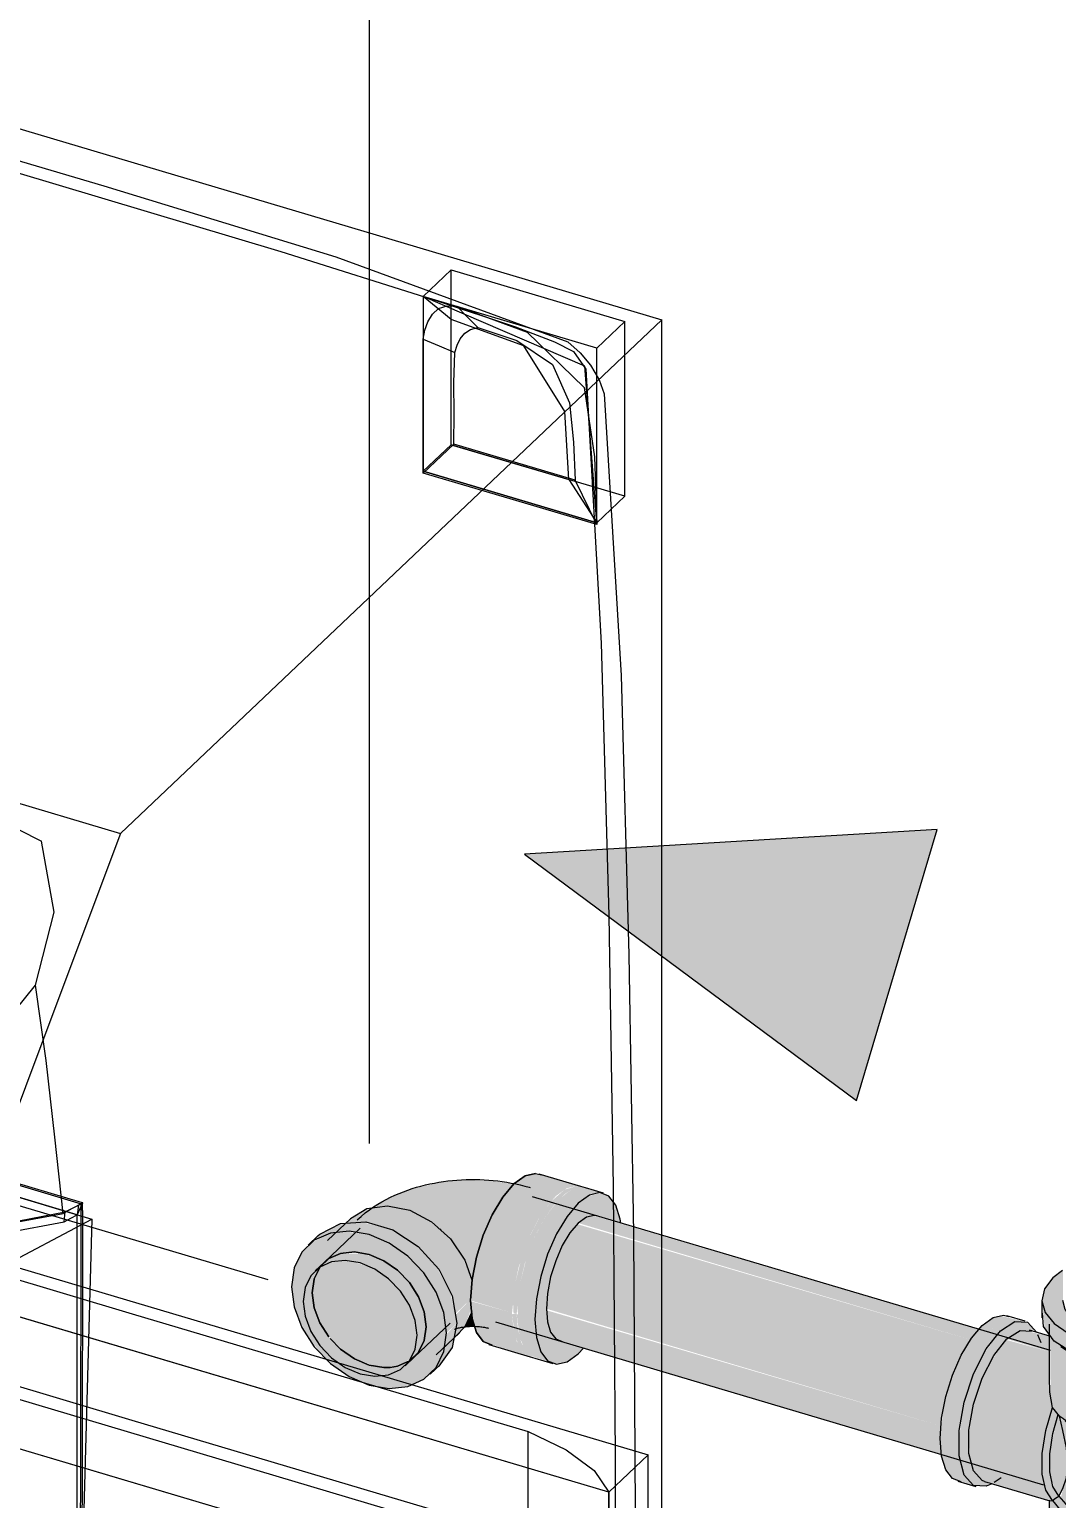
# Model space of a CAD drawing. Header units: metres. Extents: x -0.9 to 62, y -37.3 to 60.
# Drawn here: x 57.48 to 57.6765, y -35.0497 to -34.7686 of the extents above; entities that cross this region are included whole.
import ezdxf

# ---------------------------------------------------------------- set-up
doc = ezdxf.new("R2010")
doc.units = ezdxf.units.M
for name, color, linetype, lineweight in [('A-ANNO-DIMS', 7, 'Continuous', 5), ('A-ANNO-DIMS-25', 7, 'Continuous', 5), ('P-PIPE', 7, 'Continuous', 5), ('P-PIPE-IDEN', 7, 'Continuous', 5), ('P-SANR-FIXT', 7, 'Continuous', 5)]:
    doc.layers.add(name, color=color, linetype=linetype, lineweight=lineweight)
doc.styles.add('Arial_2', font='arial.ttf', dxfattribs={"height": 0.075})
doc.dimstyles.new('Diagonal_-_2_mm_Arial_-_PRETO', dxfattribs={"dimscale": 0.3048, "dimtxt": 0.076519, "dimasz": 0.246063, "dimexe": 0.19685, "dimexo": 0.123031, "dimgap": 0.04101, "dimtad": 1, "dimrnd": 0.01, "dimzin": 0, "dimdsep": 46, "dimtxsty": 'Arial_2', "dimblk1": 'OBLIQUE', "dimblk2": 'OBLIQUE', "dimsah": 1, "dimcen": 0.09, "dimdle": 0.19685, "dimazin": 0, "dimtfac": 1, "dimtdec": 4, "dimtix": 1, "dimtmove": 0, "dimatfit": 3, "dimfxl": 1, "dimtvp": 1, "dimtolj": 1, "dimtzin": 0, "dimarcsym": 2})
doc.dimstyles.new('Diagonal_-_2_mm_Arial_-_PRETO_1', dxfattribs={"dimscale": 0.3048, "dimtxt": 0.076519, "dimasz": 0.246063, "dimexe": 0.19685, "dimexo": 0.123031, "dimgap": 0.04101, "dimtad": 1, "dimrnd": 0.01, "dimzin": 0, "dimdsep": 46, "dimtxsty": 'Arial_2', "dimblk1": 'OBLIQUE', "dimblk2": 'OBLIQUE', "dimsah": 1, "dimcen": 0.09, "dimdle": 0.19685, "dimazin": 0, "dimtfac": 1, "dimtdec": 4, "dimtix": 1, "dimtmove": 1, "dimatfit": 3, "dimfxl": 1, "dimtvp": 1, "dimtolj": 1, "dimtzin": 0, "dimarcsym": 2})

# ---------------------------------------------------------------- blocks, each defined once
blk = doc.blocks.new('UT_Purificador de água para cozinha - UT_Purificador de água para cozinha-3520486-3D_DT_04')
at = {"layer": 'P-SANR-FIXT', "true_color": 0x7f7f7f, "transparency": 33554560}
for points in [[(27.77048, -35.01845), (27.77221, -35.0168), (27.77144, -35.0129), (27.77007, -35.01001), (27.7682, -35.0075), (27.76648, -35.00581), (27.76405, -35.00413), (27.76011, -35.00277), (27.7555, -35.00292), (27.75319, -35.00417), (27.75198, -35.00537), (27.75424, -35.0044), (27.75766, -35.00429), (27.76002, -35.0048), (27.76274, -35.00605), (27.76571, -35.00836), (27.76797, -35.01107), (27.76949, -35.01395), (27.77027, -35.01681), (27.77037, -35.01762)], [(27.7624, -35.02627), (27.76556, -35.02576), (27.76765, -35.02463), (27.76886, -35.02341), (27.76672, -35.02436), (27.76392, -35.0246), (27.76131, -35.02415), (27.75747, -35.02224), (27.75517, -35.0204), (27.75358, -35.01874), (27.75139, -35.01481), (27.75061, -35.01196), (27.75054, -35.00933), (27.75106, -35.0071), (27.75171, -35.00557), (27.75004, -35.00728), (27.74896, -35.00989), (27.74881, -35.01303), (27.74932, -35.01555), (27.75077, -35.01869), (27.75186, -35.0204), (27.75448, -35.02301), (27.75785, -35.02506), (27.76077, -35.026), (27.76131, -35.02609)], [(27.76413, -35.02463), (27.76729, -35.02412), (27.76919, -35.02295), (27.77021, -35.0204), (27.77034, -35.01739), (27.77011, -35.01559), (27.76902, -35.01271), (27.76661, -35.0093), (27.76413, -35.00702), (27.76156, -35.00546), (27.75838, -35.00441), (27.75585, -35.00423), (27.75412, -35.00441), (27.75186, -35.00546), (27.7507, -35.00821), (27.7504, -35.01032), (27.75107, -35.01395), (27.75234, -35.0168), (27.75424, -35.01943), (27.75685, -35.02181), (27.75848, -35.02295), (27.7625, -35.02435), (27.76392, -35.0246)], [(27.75186, -35.00542), (27.75198, -35.00534), (27.75293, -35.00441)], [(27.76902, -35.02331), (27.77104, -35.02108), (27.77184, -35.01943), (27.77221, -35.01681), (27.77048, -35.01845), (27.76977, -35.02177), (27.76919, -35.02297)]]:
    blk.add_hatch(color=8, dxfattribs=at).paths.add_polyline_path(points)
at = {"layer": 'P-SANR-FIXT'}
for p, q in [((27.59958, -34.75943), (27.81733, -34.82416)), ((27.77166, -34.81969), (27.77703, -34.8146)), ((27.77703, -34.84805), (27.77703, -34.8146)), ((27.77703, -34.8146), (27.81024, -34.82447)), ((27.77166, -34.81969), (27.77166, -34.85314)), ((27.77703, -34.82412), (27.77166, -34.81969)), ((27.80486, -34.82957), (27.77166, -34.81969)), ((27.77166, -34.81969), (27.77166, -34.85314)), ((27.81733, -34.82416), (27.71373, -34.92241)), ((27.77703, -34.84805), (27.77703, -34.82412)), ((27.81024, -34.82447), (27.80486, -34.82957)), ((27.81024, -34.85792), (27.81024, -34.82447)), ((27.81733, -35.12243), (27.81733, -34.82416)), ((27.80486, -34.86302), (27.80486, -34.82957)), ((27.77166, -34.85348), (27.77754, -34.84795)), ((27.77166, -34.85314), (27.77703, -34.84805)), ((27.77703, -34.84805), (27.77166, -34.85314)), ((27.77703, -34.84805), (27.79949, -34.85472)), ((27.81024, -34.85792), (27.77703, -34.84805)), ((27.80076, -34.85485), (27.77754, -34.84795)), ((27.80486, -34.86302), (27.77166, -34.85314)), ((27.77166, -34.85314), (27.80486, -34.86302)), ((27.80487, -34.86335), (27.80076, -34.85485)), ((27.49599, -34.85768), (27.71373, -34.92241)), ((27.80486, -34.86302), (27.81024, -34.85792)), ((27.70648, -34.9931), (27.66128, -34.97967)), ((27.66214, -34.98021), (27.70621, -34.99331)), ((27.61719, -34.98264), (27.8147, -35.04135)), ((27.70547, -34.99539), (27.65844, -34.98141)), ((27.65862, -34.98146), (27.70826, -34.99622)), ((27.70845, -35.01911), (27.60969, -34.98975)), ((27.8072, -35.04847), (27.60969, -34.98975)), ((27.70845, -35.01911), (27.60969, -34.98975)), ((27.64013, -34.99178), (27.71595, -35.01432)), ((27.64013, -34.99178), (27.71595, -35.01432)), ((27.70292, -34.99672), (27.70314, -34.99485)), ((27.70644, -34.99309), (27.70547, -34.99539)), ((27.70547, -34.99539), (27.7065, -34.99311)), ((27.7057, -34.99352), (27.70547, -34.99539)), ((27.7065, -34.99311), (27.7057, -34.99352)), ((27.70644, -34.99455), (27.70644, -34.99309)), ((27.68055, -35.01091), (27.70826, -34.99622)), ((27.75271, -35.00449), (27.75097, -35.00613)), ((27.8147, -35.06656), (27.61719, -35.00784)), ((27.71595, -35.03472), (27.64013, -35.01219)), ((27.71595, -35.03472), (27.64013, -35.01219)), ((27.71595, -35.01432), (27.79176, -35.03686)), ((27.71595, -35.01432), (27.79176, -35.03686)), ((27.60969, -35.01495), (27.70845, -35.04431)), ((27.60969, -35.01495), (27.8072, -35.07367)), ((27.60969, -35.01495), (27.70845, -35.04431)), ((27.8072, -35.04847), (27.70845, -35.01911)), ((27.8072, -35.04847), (27.70845, -35.01911)), ((27.76818, -35.02427), (27.76991, -35.02263)), ((27.79176, -35.05726), (27.71595, -35.03472)), ((27.79176, -35.05726), (27.71595, -35.03472)), ((27.79176, -35.05726), (27.79176, -35.03686)), ((27.79176, -35.05726), (27.79176, -35.03686)), ((27.8147, -35.04135), (27.8072, -35.04847)), ((27.8147, -35.06656), (27.8147, -35.04135)), ((27.70845, -35.04431), (27.8072, -35.07367)), ((27.70845, -35.04431), (27.8072, -35.07367)), ((27.8072, -35.07367), (27.8072, -35.04847))]:
    blk.add_line(p, q, dxfattribs=at)
at = {"layer": 'P-SANR-FIXT', "color": 250, "true_color": 0x3f3f3f}
for p, q in [((27.75079, -35.00762), (27.75186, -35.00546)), ((27.7504, -35.01032), (27.75077, -35.00769)), ((27.76672, -35.02436), (27.76531, -35.0246)), ((27.76902, -35.02334), (27.76676, -35.02435))]:
    blk.add_line(p, q, dxfattribs=at)
at = {"layer": 'P-SANR-FIXT'}
for points in [[(27.60752, -35.06612, 0), (27.59482, -35.02397, 0), (27.59494, -34.98077, 0), (27.59522, -34.93761, 0), (27.59585, -34.89457, 0), (27.5969, -34.85165, 0), (27.59838, -34.80829, 0), (27.62015, -34.77293, 0), (27.66602, -34.78541, 0), (27.71056, -34.79852, 0), (27.75492, -34.8121, 0), (27.79934, -34.82838, 0)], [(27.61266, -35.05309, 0), (27.60903, -35.05142, 0), (27.60831, -35.04772, 0), (27.60842, -35.04048, 0), (27.60843, -35.02593, 0), (27.60849, -34.99685, 0), (27.6088, -34.93875, 0), (27.61137, -34.82315, 0), (27.61247, -34.7944, 0), (27.61355, -34.78021, 0), (27.61438, -34.77692, 0), (27.61718, -34.77562, 0), (27.62456, -34.77668, 0), (27.68447, -34.79317, 0), (27.74439, -34.81107, 0), (27.77435, -34.82054, 0), (27.78932, -34.82548, 0), (27.79678, -34.82835, 0), (27.80042, -34.83024, 0), (27.80277, -34.83359, 0)], [(27.80486, -34.86302, 0), (27.80258, -34.83303, 0), (27.77166, -34.81969, 0)], [(27.77166, -34.82787, 0), (27.77198, -34.82613, 0), (27.77256, -34.82452, 0), (27.7734, -34.82309, 0), (27.77459, -34.82199, 0), (27.77621, -34.82148, 0), (27.77806, -34.82156, 0)], [(27.78212, -34.82565, 0), (27.78009, -34.8236, 0), (27.77806, -34.82156, 0)], [(27.77806, -34.82156, 0), (27.79154, -34.82653, 0), (27.80246, -34.83708, 0), (27.80444, -34.85037, 0), (27.80487, -34.86335, 0)], [(27.79949, -34.85472, 0), (27.79876, -34.84167, 0), (27.7909, -34.82911, 0), (27.77703, -34.82412, 0)], [(27.77773, -34.8304, 0), (27.77812, -34.82902, 0), (27.77874, -34.82777, 0), (27.7796, -34.82673, 0), (27.78073, -34.82598, 0), (27.78212, -34.82565, 0)], [(27.78212, -34.82565, 0), (27.78954, -34.82809, 0), (27.79639, -34.8327, 0), (27.79963, -34.84007, 0), (27.80042, -34.84754, 0), (27.80076, -34.85485, 0)], [(27.77166, -34.85348, 0), (27.77166, -34.84068, 0), (27.77166, -34.82787, 0)], [(27.77166, -34.82787, 0), (27.77469, -34.82913, 0), (27.77773, -34.8304, 0)], [(27.79934, -34.82838, 0), (27.8017, -34.83046, 0), (27.80368, -34.83284, 0), (27.8053, -34.83566, 0), (27.80626, -34.83834, 0)], [(27.77754, -34.84795, 0), (27.77755, -34.84208, 0), (27.77752, -34.8362, 0), (27.77773, -34.8304, 0)], [(27.80277, -34.83359, 0), (27.8057, -34.88605, 0), (27.80715, -34.93815, 0), (27.80801, -34.99009, 0), (27.80836, -35.04189, 0), (27.80848, -35.09366, 0), (27.77234, -35.10038, 0), (27.71911, -35.08456, 0), (27.66589, -35.06871, 0), (27.61266, -35.05309, 0)], [(27.80626, -34.83834, 0), (27.80951, -34.8922, 0), (27.811, -34.94567, 0), (27.81187, -34.99897, 0), (27.81221, -35.05212, 0), (27.81233, -35.10385, 0), (27.77139, -35.11466, 0), (27.71676, -35.09842, 0), (27.66216, -35.08217, 0), (27.60752, -35.06612, 0)], [(27.80487, -34.86335, 0), (27.78827, -34.85842, 0), (27.77166, -34.85348, 0)], [(27.79949, -34.85472, 0), (27.80218, -34.85887, 0), (27.80486, -34.86302, 0)], [(27.4894, -34.88955, 0), (27.50523, -34.86774, 0), (27.53098, -34.86954, 0), (27.5555, -34.87599, 0), (27.57993, -34.88269, 0), (27.60419, -34.88985, 0), (27.62841, -34.89711, 0), (27.65248, -34.90477, 0), (27.67644, -34.91271, 0), (27.69861, -34.92391, 0)], [(27.71373, -34.92241, 0), (27.69714, -34.96666, 0), (27.68055, -35.01091, 0)], [(27.69744, -34.95144, 0), (27.70104, -34.93749, 0), (27.69861, -34.92391, 0)], [(27.64088, -34.99687, 0), (27.65711, -34.98877, 0), (27.67219, -34.97833, 0), (27.68579, -34.96584, 0), (27.69744, -34.95144, 0)], [(27.70274, -34.99512, 0), (27.70114, -34.98052, 0), (27.69953, -34.96589, 0), (27.69744, -34.95145, 0)], [(27.63777, -34.99628, 0), (27.6523, -34.99756, 0), (27.66637, -34.99816, 0), (27.67985, -34.99798, 0), (27.69233, -34.99691, 0), (27.70314, -34.99485, 0)], [(27.64087, -34.99684, 0), (27.65447, -34.9979, 0), (27.66775, -34.99835, 0), (27.68049, -34.99809, 0), (27.69234, -34.99705, 0), (27.70274, -34.99512, 0)], [(27.70621, -34.99331, 0), (27.70447, -34.99421, 0), (27.70275, -34.99512, 0)], [(27.70298, -35.21036, 0), (27.70435, -35.15626, 0), (27.70552, -35.1021, 0), (27.70617, -35.04779, 0), (27.70621, -34.99331, 0)], [(27.70314, -34.99485, 0), (27.70442, -34.99419, 0), (27.7057, -34.99352, 0)], [(27.70644, -34.99455, 0), (27.7064, -35.04824, 0), (27.70575, -35.10177, 0), (27.7046, -35.15516, 0), (27.70325, -35.20848, 0)], [(27.63754, -34.99814, 0), (27.65186, -34.99943, 0), (27.66595, -35.00003, 0), (27.6795, -34.99986, 0), (27.69203, -34.99879, 0), (27.70292, -34.99672, 0)], [(27.70228, -35.20933, 0), (27.70363, -35.156, 0), (27.70477, -35.10261, 0), (27.70542, -35.04908, 0), (27.70547, -34.99539, 0)], [(27.70826, -34.99622, 0), (27.70679, -35.0495, 0), (27.70532, -35.10279, 0), (27.70385, -35.15607, 0), (27.70239, -35.20936, 0)], [(27.70292, -34.99672, 0), (27.7042, -34.99605, 0), (27.70547, -34.99539, 0)], [(27.75189, -35.00542, 0), (27.75359, -35.00378, 0), (27.75585, -35.00277, 0), (27.75848, -35.00249, 0), (27.76131, -35.00297, 0), (27.76413, -35.00417, 0), (27.76676, -35.00601, 0), (27.76902, -35.00836, 0), (27.77075, -35.01107, 0), (27.77184, -35.01395, 0), (27.77221, -35.0168, 0)], [(27.77048, -35.01845, 0), (27.77011, -35.01559, 0), (27.76902, -35.01271, 0), (27.76729, -35.01001, 0), (27.76503, -35.00765, 0), (27.7624, -35.00581, 0), (27.75957, -35.00461, 0), (27.75675, -35.00413, 0), (27.75412, -35.00441, 0), (27.75186, -35.00542, 0), (27.75013, -35.0071, 0), (27.74904, -35.00933, 0), (27.74867, -35.01196, 0)], [(27.74867, -35.01196, 0), (27.74904, -35.01481, 0), (27.75013, -35.01769, 0), (27.75186, -35.0204, 0), (27.75412, -35.02275, 0), (27.75675, -35.0246, 0), (27.75957, -35.0258, 0), (27.7624, -35.02627, 0), (27.76503, -35.026, 0), (27.76729, -35.02499, 0), (27.76902, -35.02331, 0), (27.77011, -35.02108, 0), (27.77048, -35.01845, 0)], [(27.77221, -35.0168, 0), (27.77184, -35.01943, 0), (27.77075, -35.02166, 0), (27.76902, -35.02334, 0)], [(27.79176, -35.03686, 0), (27.79899, -35.04038, 0), (27.80437, -35.04431, 0), (27.8072, -35.04847, 0)], [(27.79176, -35.03686, 0), (27.79899, -35.04038, 0), (27.80437, -35.04431, 0), (27.8072, -35.04847, 0)], [(27.8072, -35.04847, 0), (27.8072, -35.06107, 0), (27.8072, -35.07367, 0)], [(27.8072, -35.04847, 0), (27.8072, -35.06107, 0), (27.8072, -35.07367, 0)]]:
    blk.add_polyline3d(points, dxfattribs=at)
at = {"layer": 'P-SANR-FIXT', "color": 250, "true_color": 0x3f3f3f}
for points in [[(27.75358, -35.01874, 0), (27.75186, -35.01605, 0), (27.75077, -35.01317, 0), (27.7504, -35.01032, 0)], [(27.76527, -35.02461, 0), (27.76413, -35.02463, 0), (27.76131, -35.02415, 0), (27.75848, -35.02295, 0), (27.75585, -35.02111, 0), (27.75384, -35.01907, 0)]]:
    blk.add_polyline3d(points, dxfattribs=at)
blk = doc.blocks.new('Te_Reducao - Agua Fria_Soldavel - MEP - Tigre - Standard-2488-3D_DT_04')
at = {"layer": 'P-PIPE', "true_color": 0x69503c}
for points in [[(27.90677, -35.02049), (27.91294, -35.01973), (27.91641, -35.01867), (27.91905, -35.01736), (27.92146, -35.01534), (27.92254, -35.01389), (27.92305, -35.01162), (27.92243, -35.00935), (27.92059, -35.00716), (27.91905, -35.00612), (27.91905, -35.01164), (27.91827, -35.01389), (27.91733, -35.01507), (27.91499, -35.01658), (27.91185, -35.01769), (27.90843, -35.01824), (27.9049, -35.01826), (27.90157, -35.01776), (27.89928, -35.01706), (27.89695, -35.0159), (27.89529, -35.01448), (27.89452, -35.01353), (27.89405, -35.01182), (27.89405, -35.0061), (27.8921, -35.00753), (27.89056, -35.00958), (27.89005, -35.01185), (27.89067, -35.01411), (27.89237, -35.01621), (27.89586, -35.01834), (27.89928, -35.01955), (27.90416, -35.02033), (27.90675, -35.02049)], [(27.90677, -35.02388), (27.9131, -35.02309), (27.91807, -35.02127), (27.92095, -35.0194), (27.92095, -35.01601), (27.91733, -35.01828), (27.91416, -35.01945), (27.90933, -35.0203), (27.9049, -35.02038), (27.90135, -35.01998), (27.89695, -35.01877), (27.89405, -35.01734), (27.8921, -35.01587), (27.89051, -35.01353), (27.89005, -35.01185), (27.89056, -35.01706), (27.89282, -35.01988), (27.89703, -35.02218), (27.90249, -35.02351), (27.90677, -35.02388)], [(27.88212, -35.0176), (27.88488, -35.01583), (27.88686, -35.01583), (27.88212, -35.01474), (27.88072, -35.01506), (27.87867, -35.01658), (27.88188, -35.01753)], [(27.92095, -35.0194), (27.92284, -35.01653), (27.92284, -35.01258), (27.92254, -35.01389), (27.92095, -35.01601), (27.92095, -35.01891)], [(27.87694, -35.04721), (27.87509, -35.045), (27.87418, -35.04086), (27.87422, -35.03646), (27.87548, -35.03018), (27.8776, -35.0245), (27.88007, -35.02017), (27.88188, -35.01753), (27.87863, -35.01657), (27.87638, -35.01929), (27.87393, -35.02378), (27.87217, -35.0285), (27.87135, -35.03169), (27.87068, -35.03661), (27.87072, -35.04008), (27.87084, -35.04155), (27.87165, -35.04416), (27.87293, -35.04584), (27.87678, -35.04716)], [(27.87936, -35.04734), (27.87996, -35.04666), (27.87856, -35.0462), (27.87695, -35.0444), (27.87608, -35.04088), (27.87608, -35.03661), (27.87715, -35.03102), (27.8794, -35.02509), (27.88082, -35.02232), (27.88334, -35.01915), (27.88212, -35.0176), (27.87872, -35.02231), (27.87642, -35.02736), (27.87506, -35.03169), (27.87418, -35.03819), (27.87437, -35.04226), (27.87532, -35.0454), (27.87695, -35.04721), (27.8786, -35.0473)], [(27.88334, -35.01915), (27.88586, -35.01753), (27.88863, -35.01745), (27.88697, -35.01594), (27.88468, -35.01596), (27.88212, -35.0176), (27.88316, -35.01892)], [(27.89154, -35.05014), (27.89209, -35.05005), (27.89078, -35.04809), (27.8901, -35.04399), (27.89037, -35.03935), (27.89135, -35.03476), (27.89208, -35.03224), (27.89152, -35.02768), (27.89136, -35.02154), (27.8832, -35.01933), (27.88025, -35.02343), (27.87806, -35.02827), (27.87694, -35.0317), (27.87608, -35.0374), (27.87625, -35.04172), (27.87695, -35.0444), (27.8786, -35.04625), (27.89124, -35.05005)], [(27.9049, -35.03792), (27.90995, -35.03771), (27.9119, -35.03745), (27.91499, -35.0366), (27.91867, -35.03464), (27.91973, -35.03387), (27.91973, -35.02023), (27.91551, -35.02267), (27.91185, -35.02381), (27.90672, -35.02432), (27.90044, -35.02354), (27.89611, -35.02197), (27.89205, -35.01915), (27.8916, -35.01896), (27.89172, -35.03025), (27.89232, -35.03254), (27.8936, -35.03405), (27.89614, -35.03571), (27.90001, -35.03712), (27.90348, -35.03775), (27.90416, -35.03783)], [(27.91973, -35.03387), (27.92119, -35.03176), (27.92163, -35.02978), (27.92143, -35.01867), (27.92055, -35.01966), (27.91973, -35.02023), (27.91973, -35.03201)], [(27.90675, -35.02433), (27.91299, -35.02346), (27.91641, -35.02238), (27.91641, -35.02205), (27.91103, -35.02345), (27.90672, -35.02388), (27.90044, -35.02319), (27.89611, -35.02191), (27.89788, -35.02278), (27.90157, -35.02388), (27.90672, -35.02432)], [(27.89209, -35.05005), (27.89325, -35.04921), (27.892, -35.04667), (27.89156, -35.04342), (27.89183, -35.03935), (27.89276, -35.03503), (27.89317, -35.03358), (27.89207, -35.03232), (27.89054, -35.03828), (27.8901, -35.04273), (27.89038, -35.04625), (27.89085, -35.04818), (27.89181, -35.04963)], [(27.89325, -35.04921), (27.89464, -35.04602), (27.89487, -35.04451), (27.89497, -35.04241), (27.89421, -35.03754), (27.89317, -35.03358), (27.89183, -35.03935), (27.89156, -35.0426), (27.89181, -35.04575), (27.89258, -35.04809), (27.89267, -35.04824)], [(27.90724, -35.04629), (27.91266, -35.0455), (27.91551, -35.04451), (27.91746, -35.04346), (27.9188, -35.04249), (27.91867, -35.03464), (27.91641, -35.03615), (27.91297, -35.03746), (27.90995, -35.03807), (27.90672, -35.03829), (27.90348, -35.03811), (27.90001, -35.03743), (27.89755, -35.03655), (27.89548, -35.03539), (27.89349, -35.03431), (27.89484, -35.04111), (27.89503, -35.04311), (27.89741, -35.04451), (27.90135, -35.04572), (27.90527, -35.04621), (27.90699, -35.04628)], [(27.9188, -35.04249), (27.92013, -35.04075), (27.92059, -35.03882), (27.9205, -35.03288), (27.91973, -35.03387), (27.9188, -35.03455), (27.9188, -35.04082)], [(27.90527, -35.03831), (27.91073, -35.03796), (27.91297, -35.03746), (27.91542, -35.0366), (27.91447, -35.03674), (27.90995, -35.03771), (27.90672, -35.03791), (27.90348, -35.03775), (27.8998, -35.03706), (27.89665, -35.03593), (27.90157, -35.03782), (27.90416, -35.03818), (27.9049, -35.03827)], [(27.9188, -35.05046), (27.92013, -35.04861), (27.92058, -35.04622), (27.92048, -35.03935), (27.92004, -35.04086), (27.9188, -35.04249), (27.9188, -35.04888)], [(27.90527, -35.05424), (27.91073, -35.05389), (27.91294, -35.0534), (27.91551, -35.05249), (27.91766, -35.0513), (27.9188, -35.05046), (27.91867, -35.04259), (27.91551, -35.04451), (27.91266, -35.0455), (27.90958, -35.04607), (27.90527, -35.04621), (27.90211, -35.04586), (27.89918, -35.04513), (27.89624, -35.04382), (27.895, -35.04342), (27.89436, -35.04682), (27.89363, -35.04963), (27.89529, -35.05119), (27.89783, -35.05259), (27.90055, -35.0535), (27.90416, -35.05412), (27.9049, -35.0542)], [(27.91973, -35.05166), (27.92108, -35.04994), (27.92156, -35.04757), (27.92138, -35.04622), (27.92058, -35.04525), (27.92029, -35.04809), (27.91973, -35.04928), (27.91885, -35.05052), (27.9191, -35.05085)], [(27.90675, -35.06941), (27.91294, -35.06856), (27.91727, -35.0669), (27.91973, -35.06531), (27.91973, -35.05166), (27.91641, -35.05375), (27.91416, -35.05462), (27.90995, -35.0555), (27.90672, -35.05571), (27.90348, -35.05554), (27.90044, -35.05503), (27.89754, -35.05412), (27.89444, -35.05244), (27.89349, -35.05177), (27.89209, -35.05005), (27.89154, -35.05014), (27.89172, -35.06289), (27.89405, -35.06578), (27.89783, -35.06785), (27.90158, -35.06896), (27.90672, -35.0694)], [(27.9049, -35.05572), (27.91042, -35.05544), (27.91294, -35.05496), (27.91641, -35.05375), (27.91868, -35.05243), (27.91973, -35.05166), (27.91858, -35.05062), (27.91641, -35.05208), (27.91294, -35.0534), (27.90982, -35.05401), (27.90633, -35.05422), (27.90348, -35.05404), (27.90036, -35.05345), (27.8976, -35.0525), (27.8956, -35.0514), (27.89401, -35.05005), (27.89325, -35.04921), (27.89216, -35.05014), (27.8941, -35.0522), (27.89587, -35.05339), (27.89929, -35.05472), (27.90348, -35.05554), (27.90416, -35.05563)], [(27.91973, -35.06531), (27.92145, -35.06268), (27.92145, -35.04869), (27.92108, -35.04994), (27.91973, -35.05166), (27.91973, -35.05876)], [(27.90677, -35.07134), (27.91294, -35.0706), (27.91766, -35.06899), (27.92095, -35.06686), (27.91973, -35.06531), (27.91551, -35.06775), (27.91185, -35.06889), (27.90672, -35.0694), (27.90021, -35.06855), (27.89611, -35.06705), (27.89349, -35.06537), (27.89171, -35.06269), (27.89136, -35.05951), (27.89027, -35.06117), (27.89034, -35.06421), (27.89237, -35.06706), (27.897, -35.06962), (27.90249, -35.07097), (27.90677, -35.07134)], [(27.92095, -35.06686), (27.92284, -35.06399), (27.92276, -35.06094), (27.92149, -35.05965), (27.92145, -35.06268), (27.91973, -35.06531)], [(27.90677, -35.07473), (27.91294, -35.07396), (27.91641, -35.0729), (27.91905, -35.0716), (27.92095, -35.07025), (27.92095, -35.06686), (27.91641, -35.0695), (27.91103, -35.07091), (27.90652, -35.07131), (27.90016, -35.07056), (27.89529, -35.06885), (27.89201, -35.06654), (27.89034, -35.06419), (27.89012, -35.06442), (27.89005, -35.06608), (27.89085, -35.06856), (27.89237, -35.07045), (27.89581, -35.07255), (27.90009, -35.07395), (27.90416, -35.07456), (27.90675, -35.07472)], [(27.92095, -35.07025), (27.92254, -35.06812), (27.92299, -35.06531), (27.92284, -35.06399), (27.92095, -35.06686), (27.92095, -35.06921)]]:
    blk.add_hatch(color=27, dxfattribs=at).paths.add_polyline_path(points)
h = blk.add_hatch(color=27, dxfattribs=at)
h.paths.add_polyline_path([(27.89157, -35.0216), (27.89136, -35.01861), (27.88697, -35.01759), (27.88575, -35.0176), (27.8835, -35.0192), (27.89154, -35.02159)])
h.paths.add_polyline_path([(27.89405, -35.0207), (27.89378, -35.02047), (27.8939, -35.02061)])
at = {"layer": 'P-PIPE'}
for p, q in [((27.894, -35.00605), (27.89215, -35.00745)), ((27.89005, -35.01173), (27.89005, -35.01512)), ((27.92305, -35.01512), (27.92305, -35.01173)), ((27.88682, -35.01577), (27.88333, -35.01473)), ((27.89172, -35.01869), (27.88764, -35.01748)), ((27.89145, -35.01631), (27.89145, -35.02768)), ((27.92165, -35.02995), (27.92165, -35.01631)), ((27.8899, -35.01987), (27.88929, -35.01839)), ((27.89369, -35.02061), (27.89478, -35.02133)), ((27.91832, -35.02133), (27.91941, -35.02061)), ((27.92059, -35.03885), (27.92059, -35.03088)), ((27.89451, -35.03479), (27.89536, -35.03538)), ((27.91857, -35.03474), (27.91774, -35.03538)), ((27.91774, -35.03538), (27.91859, -35.03479)), ((27.92059, -35.04681), (27.92059, -35.03885)), ((27.88091, -35.04656), (27.88223, -35.04565)), ((27.87393, -35.04636), (27.87742, -35.0474)), ((27.87904, -35.04642), (27.89155, -35.05014)), ((27.92165, -35.06139), (27.92165, -35.04775)), ((27.89145, -35.05001), (27.89145, -35.06139)), ((27.89154, -35.05014), (27.89209, -35.05005)), ((27.89005, -35.06258), (27.89005, -35.06597)), ((27.92305, -35.06597), (27.92305, -35.06258))]:
    blk.add_line(p, q, dxfattribs=at)
for points in [[(27.92095, -35.01601, 0), (27.92254, -35.01389, 0), (27.92305, -35.01162, 0), (27.92243, -35.00935, 0), (27.92073, -35.00725, 0), (27.91915, -35.00608, 0)], [(27.89215, -35.00745, 0), (27.89056, -35.00958, 0), (27.89005, -35.01185, 0), (27.89067, -35.01411, 0), (27.89237, -35.01621, 0), (27.89504, -35.01801, 0), (27.89849, -35.01938, 0), (27.90249, -35.02022, 0), (27.90677, -35.02049, 0), (27.91103, -35.02016, 0), (27.91499, -35.01926, 0), (27.91837, -35.01785, 0), (27.92095, -35.01601, 0)], [(27.91746, -35.01497, 0), (27.91551, -35.01636, 0), (27.91294, -35.01744, 0), (27.90995, -35.01812, 0), (27.90672, -35.01837, 0), (27.90348, -35.01817, 0), (27.90044, -35.01752, 0), (27.89783, -35.01649, 0), (27.89581, -35.01513, 0), (27.89452, -35.01353, 0), (27.89405, -35.01182, 0)], [(27.91905, -35.01164, 0), (27.91867, -35.01337, 0), (27.91746, -35.01497, 0)], [(27.87863, -35.01657, 0), (27.88072, -35.01506, 0), (27.88266, -35.01462, 0), (27.88368, -35.01486, 0)], [(27.92095, -35.0194, 0), (27.91733, -35.02176, 0), (27.9124, -35.02331, 0), (27.90677, -35.02388, 0), (27.90112, -35.02339, 0), (27.89611, -35.02191, 0), (27.89237, -35.0196, 0), (27.89034, -35.01676, 0), (27.89014, -35.0142, 0)], [(27.923, -35.01442, 0), (27.92284, -35.01653, 0), (27.92095, -35.0194, 0)], [(27.8746, -35.04648, 0), (27.87293, -35.04584, 0), (27.87165, -35.04416, 0), (27.87084, -35.04155, 0), (27.87057, -35.03819, 0), (27.87084, -35.03431, 0), (27.87165, -35.03018, 0), (27.87293, -35.02607, 0), (27.8746, -35.02226, 0), (27.87654, -35.01902, 0), (27.87863, -35.01657, 0)], [(27.88047, -35.04684, 0), (27.87936, -35.04734, 0), (27.87694, -35.04721, 0), (27.87514, -35.0452, 0), (27.87418, -35.04154, 0), (27.87418, -35.03669, 0), (27.87514, -35.03122, 0), (27.87694, -35.02579, 0), (27.87936, -35.02106, 0), (27.88212, -35.0176, 0)], [(27.88212, -35.0176, 0), (27.88488, -35.01583, 0), (27.8873, -35.01596, 0), (27.88908, -35.01792, 0)], [(27.88334, -35.01915, 0), (27.88586, -35.01753, 0), (27.88808, -35.01765, 0)], [(27.87904, -35.04642, 0), (27.8786, -35.04625, 0), (27.87695, -35.0444, 0), (27.87608, -35.04106, 0), (27.87608, -35.03661, 0), (27.87695, -35.03161, 0), (27.8786, -35.02664, 0), (27.88082, -35.02232, 0), (27.88334, -35.01915, 0)], [(27.90133, -35.02383, 0), (27.897, -35.02252, 0), (27.89357, -35.02041, 0)], [(27.91973, -35.02023, 0), (27.91641, -35.02238, 0), (27.9119, -35.02381, 0), (27.90675, -35.02433, 0), (27.90157, -35.02388, 0)], [(27.89209, -35.03226, 0), (27.89154, -35.02931, 0), (27.89151, -35.0265, 0)], [(27.92165, -35.02995, 0), (27.92164, -35.03029, 0), (27.92108, -35.03214, 0), (27.91973, -35.03387, 0)], [(27.89209, -35.05005, 0), (27.89078, -35.04809, 0), (27.8901, -35.045, 0), (27.8901, -35.04108, 0), (27.89078, -35.03669, 0), (27.89209, -35.03226, 0)], [(27.89325, -35.04921, 0), (27.89214, -35.04736, 0), (27.89156, -35.04458, 0), (27.89156, -35.04111, 0), (27.89214, -35.03723, 0), (27.89315, -35.03358, 0)], [(27.91973, -35.03387, 0), (27.91766, -35.03538, 0), (27.91499, -35.0366, 0), (27.91185, -35.03746, 0), (27.90843, -35.03791, 0), (27.9049, -35.03792, 0), (27.90147, -35.0375, 0), (27.89831, -35.03667, 0), (27.8956, -35.03547, 0), (27.89349, -35.03397, 0), (27.89209, -35.03226, 0)], [(27.89503, -35.04311, 0), (27.89473, -35.03999, 0), (27.89402, -35.03666, 0), (27.89339, -35.03384, 0)], [(27.91691, -35.03591, 0), (27.91447, -35.03704, 0), (27.91162, -35.03784, 0), (27.90849, -35.03827, 0), (27.90527, -35.03831, 0), (27.90211, -35.03795, 0), (27.89918, -35.03723, 0), (27.89665, -35.03617, 0), (27.89464, -35.03483, 0)], [(27.89325, -35.04921, 0), (27.89402, -35.04777, 0), (27.89473, -35.04575, 0), (27.89503, -35.04311, 0)], [(27.91973, -35.05166, 0), (27.92108, -35.04994, 0), (27.92164, -35.04809, 0), (27.92138, -35.04622, 0), (27.92065, -35.04488, 0)], [(27.9188, -35.05046, 0), (27.92004, -35.04888, 0), (27.92057, -35.04718, 0), (27.92059, -35.04682, 0)], [(27.89209, -35.05005, 0), (27.89267, -35.04963, 0), (27.89325, -35.04921, 0)], [(27.89209, -35.05005, 0), (27.89349, -35.05177, 0), (27.8956, -35.05327, 0), (27.89831, -35.05446, 0), (27.90147, -35.0553, 0), (27.9049, -35.05572, 0), (27.90843, -35.0557, 0), (27.91185, -35.05525, 0), (27.91499, -35.0544, 0), (27.91766, -35.05318, 0), (27.91973, -35.05166, 0)], [(27.89325, -35.04921, 0), (27.89464, -35.05076, 0), (27.89665, -35.0521, 0), (27.89918, -35.05316, 0), (27.90211, -35.05389, 0), (27.90527, -35.05424, 0), (27.90849, -35.0542, 0), (27.91162, -35.05377, 0), (27.91447, -35.05297, 0), (27.91691, -35.05185, 0), (27.9188, -35.05046, 0)], [(27.89148, -35.05901, 0), (27.89027, -35.06117, 0), (27.89034, -35.06421, 0), (27.89237, -35.06706, 0), (27.89611, -35.06936, 0), (27.90112, -35.07085, 0), (27.90677, -35.07134, 0), (27.9124, -35.07077, 0), (27.91733, -35.06921, 0), (27.92095, -35.06686, 0)], [(27.92095, -35.06686, 0), (27.92284, -35.06399, 0), (27.92276, -35.06094, 0), (27.92172, -35.05913, 0)], [(27.89165, -35.0601, 0), (27.89172, -35.06289, 0), (27.89358, -35.06549, 0), (27.897, -35.0676, 0), (27.90158, -35.06896, 0), (27.90675, -35.06941, 0), (27.91191, -35.06889, 0), (27.91641, -35.06746, 0), (27.91973, -35.06531, 0)], [(27.91973, -35.06531, 0), (27.92145, -35.06268, 0), (27.92154, -35.06044, 0)], [(27.92095, -35.07025, 0), (27.91837, -35.07208, 0), (27.91499, -35.07349, 0), (27.91103, -35.0744, 0), (27.90677, -35.07473, 0), (27.90249, -35.07446, 0), (27.89849, -35.07361, 0), (27.89504, -35.07224, 0), (27.89237, -35.07045, 0), (27.89067, -35.06834, 0), (27.89005, -35.06608, 0)], [(27.92305, -35.06585, 0), (27.92254, -35.06812, 0), (27.92095, -35.07025, 0)]]:
    blk.add_polyline3d(points, dxfattribs=at)
blk = doc.blocks.new('Joelho 90 com Bucha de Latao - Agua Fria_Soldavel - MEP - Tigre - Standard-V59-3D_DT_04')
at = {"layer": 'P-PIPE', "true_color": 0x009be6}
for points in [[(27.78098, -35.008), (27.78137, -35.00589), (27.78241, -35.00165), (27.78409, -34.99714), (27.78604, -34.99341), (27.78795, -34.99076), (27.78872, -34.98948), (27.7847, -34.9889), (27.77884, -34.98877), (27.77529, -34.98907), (27.76868, -34.99068), (27.7648, -34.99237), (27.76204, -34.99405), (27.76555, -34.99381), (27.76908, -34.99452), (27.77365, -34.99707), (27.77743, -35.0008), (27.77962, -35.00405), (27.78097, -35.00795)], [(27.78865, -35.01414), (27.78928, -35.0084), (27.7899, -35.00546), (27.79206, -34.99944), (27.79368, -34.99628), (27.79586, -34.99316), (27.79704, -34.9918), (27.79911, -34.99032), (27.80111, -34.98986), (27.79317, -34.98749), (27.7906, -34.98836), (27.78902, -34.9895), (27.78597, -34.99354), (27.78409, -34.99714), (27.78241, -35.00165), (27.78152, -35.00509), (27.78083, -35.01015), (27.781, -35.01187), (27.78795, -35.01394)], [(27.78953, -35.0144), (27.79016, -35.00863), (27.79109, -35.00471), (27.79293, -34.9997), (27.79481, -34.99611), (27.79682, -34.99332), (27.79854, -34.99161), (27.79998, -34.99057), (27.80198, -34.99011), (27.80111, -34.98986), (27.79875, -34.99057), (27.79619, -34.99277), (27.79403, -34.99569), (27.79196, -34.99966), (27.7905, -35.00353), (27.78928, -35.0084), (27.78882, -35.01178), (27.78894, -35.01423)], [(27.79302, -35.01544), (27.79367, -35.00956), (27.79432, -35.00659), (27.79642, -35.00074), (27.79801, -34.99763), (27.80031, -34.99435), (27.80214, -34.99257), (27.80347, -34.99161), (27.80548, -34.99115), (27.80198, -34.99011), (27.79998, -34.99057), (27.79745, -34.99257), (27.79481, -34.99611), (27.79281, -34.99998), (27.79146, -35.00353), (27.79016, -35.00863), (27.78971, -35.01188), (27.78977, -35.01448)], [(27.79717, -35.02398), (27.79917, -35.02352), (27.8014, -35.02188), (27.80229, -35.02083), (27.79681, -35.0189), (27.79595, -35.0176), (27.79539, -35.01544), (27.79535, -35.01144), (27.79556, -35.0097), (27.79639, -35.00615), (27.798, -35.00191), (27.79917, -34.99978), (27.80076, -34.99763), (27.80132, -34.99697), (27.80347, -34.9957), (27.80463, -34.99557), (27.80941, -34.99699), (27.80902, -34.99518), (27.80834, -34.99332), (27.8072, -34.99181), (27.80548, -34.99115), (27.8029, -34.99202), (27.80095, -34.9936), (27.79873, -34.99642), (27.79629, -35.00103), (27.79507, -35.00417), (27.79364, -35.0097), (27.79317, -35.01336), (27.79315, -35.01711), (27.79354, -35.01966), (27.79413, -35.02159), (27.79545, -35.02332), (27.79704, -35.02393)], [(27.77779, -35.01434), (27.78073, -35.01155), (27.78091, -35.00779), (27.7791, -35.00328), (27.77631, -34.99948), (27.77233, -34.99623), (27.76867, -34.99444), (27.7648, -34.99365), (27.76037, -34.99452), (27.75686, -34.99697), (27.76146, -34.99699), (27.76644, -34.99868), (27.77142, -35.00226), (27.77501, -35.00659), (27.77728, -35.01139), (27.77777, -35.01423)], [(27.77614, -35.01797), (27.77809, -35.01612), (27.77682, -35.01017), (27.77404, -35.00518), (27.77034, -35.00122), (27.76515, -34.99808), (27.75983, -34.9968), (27.75541, -34.99725), (27.75186, -34.99911), (27.75082, -35.00026), (27.75389, -34.99888), (27.75848, -34.99868), (27.76179, -34.99936), (27.76604, -35.00141), (27.76957, -35.00417), (27.7726, -35.00775), (27.77459, -35.01134), (27.77577, -35.01516), (27.77613, -35.0179)], [(27.77758, -35.0188), (27.77962, -35.0168), (27.78084, -35.0133), (27.78052, -35.01175), (27.77783, -35.01458), (27.77796, -35.01681), (27.77763, -35.01856)], [(27.79281, -35.02268), (27.79076, -35.02159), (27.78956, -35.01963), (27.78887, -35.01673), (27.78865, -35.01414), (27.78072, -35.01191), (27.78129, -35.01619), (27.78183, -35.01793), (27.78315, -35.01966), (27.78795, -35.02124), (27.79264, -35.02263)], [(27.77959, -35.01683), (27.7814, -35.01656), (27.78091, -35.01414), (27.78067, -35.01439), (27.77962, -35.0168)], [(27.79196, -35.02228), (27.79043, -35.01986), (27.78974, -35.01699), (27.78953, -35.0144), (27.78868, -35.0144), (27.78912, -35.0182), (27.78997, -35.02055), (27.79117, -35.02205)], [(27.79717, -35.02398), (27.79542, -35.02329), (27.79413, -35.02159), (27.79322, -35.01786), (27.79302, -35.01544), (27.78953, -35.0144), (27.79013, -35.0189), (27.79109, -35.02114), (27.79196, -35.02228), (27.79704, -35.02394)], [(27.7718, -35.02686), (27.77462, -35.02435), (27.7772, -35.02078), (27.77792, -35.01628), (27.77609, -35.0183), (27.77558, -35.02166), (27.77365, -35.02507)]]:
    blk.add_hatch(color=142, dxfattribs=at).paths.add_polyline_path(points)
h = blk.add_hatch(color=142, dxfattribs=at)
h.paths.add_polyline_path([(27.76515, -35.02862), (27.76902, -35.02811), (27.7718, -35.02686), (27.77426, -35.02435), (27.77573, -35.02088), (27.77603, -35.01713), (27.77528, -35.01316), (27.77359, -35.0093), (27.77141, -35.00609), (27.76819, -35.00292), (27.76408, -35.00033), (27.76081, -34.99907), (27.75643, -34.99861), (27.75359, -34.99901), (27.7504, -35.00066), (27.74846, -35.00254), (27.74698, -35.00557), (27.7465, -35.00933), (27.74698, -35.01303), (27.74904, -35.01785), (27.75181, -35.02166), (27.75498, -35.0246), (27.75747, -35.02633), (27.76131, -35.02797), (27.76503, -35.0286)])
h.paths.add_polyline_path([(27.7624, -35.02627), (27.75848, -35.02533), (27.75585, -35.02397), (27.75359, -35.02221), (27.75113, -35.01926), (27.74972, -35.01661), (27.74904, -35.01481), (27.74871, -35.01166), (27.74913, -35.00915), (27.75061, -35.00664), (27.75412, -35.00354), (27.75675, -35.00267), (27.75848, -35.00249), (27.76131, -35.00297), (27.76527, -35.00497), (27.76731, -35.00659), (27.76902, -35.00836), (27.77095, -35.01158), (27.772, -35.01515), (27.7721, -35.01762), (27.77184, -35.01943), (27.77075, -35.02166), (27.76676, -35.02522), (27.76413, -35.02609), (27.76307, -35.0262)])
at = {"layer": 'P-PIPE'}
for p, q in [((27.8018, -34.98997), (27.79386, -34.98761)), ((27.80268, -34.99023), (27.8018, -34.98997)), ((27.80617, -34.99127), (27.80268, -34.99023)), ((27.7578, -34.99607), (27.75336, -35.00029)), ((27.75156, -34.99937), (27.74961, -35.00123)), ((27.77481, -34.99808), (27.77512, -34.99835)), ((27.77512, -34.99835), (27.77481, -34.99808)), ((27.77414, -35.0222), (27.77859, -35.01798)), ((27.78418, -35.0202), (27.79212, -35.02256)), ((27.79212, -35.02256), (27.79299, -35.02282)), ((27.79299, -35.02282), (27.79648, -35.02386)), ((27.773, -35.0259), (27.77496, -35.02404))]:
    blk.add_line(p, q, dxfattribs=at)
at = {"layer": 'P-PIPE', "color": 250, "true_color": 0x3f3f3f}
for p, q in [((27.75079, -35.00762), (27.75186, -35.00546)), ((27.7504, -35.01032), (27.75077, -35.00769)), ((27.76672, -35.02436), (27.76531, -35.0246)), ((27.76902, -35.02334), (27.76676, -35.02435))]:
    blk.add_line(p, q, dxfattribs=at)
at = {"layer": 'P-PIPE'}
for points in [[(27.75902, -34.99638, 0), (27.75979, -34.99569, 0), (27.76056, -34.99504, 0), (27.76135, -34.99445, 0), (27.76214, -34.99389, 0), (27.76295, -34.99337, 0), (27.76375, -34.9929, 0), (27.76457, -34.99245, 0), (27.76539, -34.99204, 0), (27.76621, -34.99165, 0), (27.76704, -34.9913, 0), (27.76787, -34.99097, 0), (27.7687, -34.99067, 0), (27.76954, -34.99039, 0), (27.77039, -34.99013, 0), (27.77123, -34.98989, 0), (27.77208, -34.98968, 0), (27.77294, -34.98949, 0), (27.77379, -34.98932, 0), (27.77465, -34.98917, 0), (27.77551, -34.98904, 0), (27.77638, -34.98892, 0), (27.77724, -34.98883, 0), (27.77811, -34.98876, 0), (27.77898, -34.9887, 0), (27.77985, -34.98866, 0), (27.78072, -34.98864, 0), (27.78159, -34.98864, 0), (27.78246, -34.98866, 0), (27.78333, -34.9887, 0), (27.7842, -34.98875, 0), (27.78506, -34.98883, 0), (27.78593, -34.98892, 0), (27.78679, -34.98903, 0), (27.78765, -34.98916, 0), (27.78851, -34.98932, 0), (27.78937, -34.98949, 0), (27.79022, -34.98968, 0), (27.79107, -34.98989, 0), (27.79192, -34.99012, 0), (27.79215, -34.99019, 0)], [(27.78071, -35.01178, 0), (27.781, -35.00779, 0), (27.78183, -35.00353, 0), (27.78315, -34.99929, 0), (27.78487, -34.99537, 0), (27.78687, -34.99203, 0), (27.78902, -34.9895, 0), (27.79117, -34.98795, 0), (27.79317, -34.98749, 0), (27.79426, -34.98776, 0)], [(27.79317, -34.98749, 0), (27.79117, -34.98795, 0), (27.78902, -34.9895, 0), (27.78687, -34.99203, 0), (27.78487, -34.99537, 0), (27.78315, -34.99929, 0), (27.78183, -35.00353, 0), (27.781, -35.00779, 0), (27.78071, -35.01178, 0)], [(27.80945, -34.99693, 0), (27.80934, -34.99623, 0), (27.80851, -34.99354, 0), (27.8072, -34.99181, 0), (27.80548, -34.99115, 0), (27.80347, -34.99161, 0), (27.80132, -34.99316, 0), (27.79917, -34.99569, 0), (27.79717, -34.99903, 0), (27.79545, -35.00295, 0), (27.79413, -35.00718, 0), (27.7933, -35.01144, 0), (27.79302, -35.01544, 0)], [(27.75775, -34.99613, 0), (27.76088, -34.99421, 0), (27.7648, -34.99365, 0), (27.76908, -34.99452, 0), (27.77326, -34.99672, 0), (27.7769, -35.00001, 0), (27.77962, -35.00405, 0), (27.78104, -35.008, 0)], [(27.75156, -34.99937, 0), (27.7519, -34.99907, 0), (27.75584, -34.99703, 0), (27.76068, -34.99675, 0), (27.76584, -34.99829, 0), (27.77068, -35.00144, 0), (27.77462, -35.00582, 0), (27.7772, -35.01092, 0), (27.77809, -35.01612, 0)], [(27.80488, -34.99558, 0), (27.80438, -34.9955, 0), (27.8029, -34.99584, 0), (27.80132, -34.99697, 0), (27.79974, -34.99883, 0), (27.79827, -35.00129, 0), (27.797, -35.00417, 0), (27.79603, -35.00728, 0), (27.79542, -35.01042, 0), (27.79522, -35.01336, 0)], [(27.77614, -35.01797, 0), (27.77563, -35.01409, 0), (27.77415, -35.01018, 0), (27.7718, -35.00649, 0), (27.76872, -35.00329, 0), (27.76515, -35.00079, 0), (27.76131, -34.99915, 0), (27.75747, -34.9985, 0), (27.75389, -34.99888, 0), (27.75082, -35.00026, 0), (27.74846, -35.00254, 0), (27.74698, -35.00557, 0), (27.74647, -35.00915, 0)], [(27.75189, -35.00542, 0), (27.75359, -35.00378, 0), (27.75585, -35.00277, 0), (27.75848, -35.00249, 0), (27.76131, -35.00297, 0), (27.76413, -35.00417, 0), (27.76676, -35.00601, 0), (27.76902, -35.00836, 0), (27.77075, -35.01107, 0), (27.77184, -35.01395, 0), (27.77221, -35.0168, 0)], [(27.74647, -35.00915, 0), (27.74698, -35.01303, 0), (27.74846, -35.01694, 0), (27.75082, -35.02063, 0), (27.75389, -35.02383, 0), (27.75747, -35.02633, 0), (27.76131, -35.02797, 0), (27.76515, -35.02862, 0), (27.76872, -35.02824, 0), (27.7718, -35.02686, 0), (27.77415, -35.02458, 0), (27.77563, -35.02155, 0), (27.77614, -35.01797, 0)], [(27.78487, -35.02032, 0), (27.78315, -35.01966, 0), (27.78183, -35.01793, 0), (27.781, -35.01524, 0), (27.78071, -35.01178, 0)], [(27.78071, -35.01178, 0), (27.781, -35.01524, 0), (27.78183, -35.01793, 0), (27.78315, -35.01966, 0), (27.78487, -35.02032, 0)], [(27.78098, -35.01394, 0), (27.77962, -35.0168, 0), (27.77793, -35.01854, 0)], [(27.79522, -35.01336, 0), (27.79542, -35.0159, 0), (27.79603, -35.01788, 0), (27.797, -35.01915, 0), (27.79827, -35.01963, 0)], [(27.77221, -35.0168, 0), (27.77184, -35.01943, 0), (27.77075, -35.02166, 0), (27.76902, -35.02334, 0)], [(27.77809, -35.01612, 0), (27.7772, -35.02078, 0), (27.77462, -35.02435, 0)], [(27.77765, -35.0173, 0), (27.77769, -35.01728, 0), (27.77775, -35.01725, 0), (27.77784, -35.01722, 0), (27.77795, -35.01718, 0), (27.77808, -35.01714, 0), (27.77823, -35.01709, 0), (27.7784, -35.01704, 0), (27.77859, -35.017, 0), (27.77879, -35.01695, 0), (27.77901, -35.01691, 0), (27.77923, -35.01687, 0), (27.77947, -35.01683, 0), (27.77972, -35.0168, 0), (27.77998, -35.01678, 0), (27.78024, -35.01675, 0), (27.78051, -35.01674, 0), (27.78078, -35.01673, 0), (27.78105, -35.01672, 0), (27.78133, -35.01672, 0), (27.7816, -35.01673, 0), (27.78187, -35.01674, 0), (27.78214, -35.01676, 0), (27.7824, -35.01678, 0), (27.78265, -35.01681, 0), (27.7829, -35.01684, 0), (27.78313, -35.01688, 0), (27.78336, -35.01692, 0), (27.78357, -35.01696, 0), (27.78377, -35.01701, 0), (27.78396, -35.01705, 0), (27.78412, -35.0171, 0), (27.78415, -35.01711, 0)], [(27.79302, -35.01544, 0), (27.7933, -35.0189, 0), (27.79413, -35.02159, 0), (27.79545, -35.02332, 0), (27.79717, -35.02398, 0), (27.79917, -35.02352, 0), (27.80132, -35.02197, 0), (27.8023, -35.02094, 0)]]:
    blk.add_polyline3d(points, dxfattribs=at)
at = {"layer": 'P-PIPE', "color": 250, "true_color": 0x3f3f3f}
for points in [[(27.75358, -35.01874, 0), (27.75186, -35.01605, 0), (27.75077, -35.01317, 0), (27.7504, -35.01032, 0)], [(27.76527, -35.02461, 0), (27.76413, -35.02463, 0), (27.76131, -35.02415, 0), (27.75848, -35.02295, 0), (27.75585, -35.02111, 0), (27.75384, -35.01907, 0)]]:
    blk.add_polyline3d(points, dxfattribs=at)
blk = doc.blocks.new('DIMBLOCK36-3D_DT_04')
at = {"layer": 'A-ANNO-DIMS-25', "lineweight": 20}
blk.add_hatch(color=256, dxfattribs=at).paths.add_polyline_path([(57.61043, -34.36837), (57.63346, -34.31334), (57.59852, -34.30006)])
at = {"layer": 'A-ANNO-DIMS-25'}
for p, q in [((57.54499, -34.34892), (57.54499, -34.29807)), ((57.49263, -34.33335), (57.67587, -34.38783)), ((57.67587, -34.38783), (57.67587, -34.33698)), ((57.54499, -34.34892), (57.54499, -34.98178)), ((57.67587, -34.38783), (57.67587, -34.61019))]:
    blk.add_line(p, q, dxfattribs=at)
at = {"layer": 'A-ANNO-DIMS-25', "lineweight": 20}
for p, q in [((57.63346, -34.31334), (57.59852, -34.30006)), ((57.59852, -34.30006), (57.61043, -34.36837)), ((57.61043, -34.36837), (57.63346, -34.31334)), ((57.54499, -34.34892), (57.57771, -34.32687)), ((57.54499, -34.34892), (57.51227, -34.37097)), ((57.67587, -34.38783), (57.70859, -34.36578)), ((57.67587, -34.38783), (57.64315, -34.40988))]:
    blk.add_line(p, q, dxfattribs=at)
at = {"layer": 'A-ANNO-DIMS-25'}
blk.add_ellipse((57.89314, -34.45242), major_axis=(-0.1629, 0.31524), ratio=0.73299, start_param=5.669135, end_param=7.239931, dxfattribs=at)
at = {"layer": 'A-ANNO-DIMS-25', "color": 0, "insert": (57.91218, -34.07993), "char_height": 0.075, "width": 0.2429787, "attachment_point": 1, "rotation": 343.4434, "line_spacing_factor": 0.941778, "style": 'Arial_2'}
blk.add_mtext('0,15', dxfattribs=at)
blk = doc.blocks.new('_Oblique')
at = {"color": 0, "linetype": 'ByBlock', "lineweight": -2}
blk.add_line((-0.5, -0.5), (0.5, 0.5), dxfattribs=at)
blk = doc.blocks.new('DIMBLOCK37-3D_DT_04')
at = {"layer": 'A-ANNO-DIMS-25'}
for p, q in [((57.67587, -34.38783), (57.67587, -34.33698)), ((57.67587, -34.38783), (57.96506, -34.4738)), ((57.67587, -34.38783), (57.67587, -34.61019)), ((57.91271, -34.45824), (57.91271, -34.40739)), ((57.91271, -34.45824), (57.91271, -35.26058))]:
    blk.add_line(p, q, dxfattribs=at)
at = {"layer": 'A-ANNO-DIMS-25', "lineweight": 20}
for p, q in [((57.67587, -34.38783), (57.70859, -34.36578)), ((57.67587, -34.38783), (57.64315, -34.40988)), ((57.91271, -34.45824), (57.94543, -34.43619)), ((57.91271, -34.45824), (57.87998, -34.48029))]:
    blk.add_line(p, q, dxfattribs=at)
at = {"layer": 'A-ANNO-DIMS-25', "color": 0, "insert": (57.72499, -34.29026), "char_height": 0.075, "width": 0.2429787, "attachment_point": 1, "rotation": 343.4434, "line_spacing_factor": 0.941778, "style": 'Arial_2'}
blk.add_mtext('0,27', dxfattribs=at)
blk = doc.blocks.new('Anotacao_Tuboseta - Fluxo 2-2612755-3D_DT_04')
at = {"layer": 'P-PIPE-IDEN'}
blk.add_hatch(color=256, dxfattribs=at).paths.add_polyline_path([(27.16069, -33.03736), (27.08815, -33.06887), (27.12346, -32.99811)])
for p, q in [((27.12346, -32.99811), (27.08815, -33.06887)), ((27.16069, -33.03736), (27.12346, -32.99811)), ((27.08815, -33.06887), (27.16069, -33.03736))]:
    blk.add_line(p, q, dxfattribs=at)
blk = doc.blocks.new('DIMBLOCK39-3D_DT_04')
at = {"layer": 'A-ANNO-DIMS-25'}
for p, q in [((57.09081, -34.8277), (57.09081, -36.03099)), ((57.09081, -34.87854), (57.03846, -34.86297)), ((57.09081, -34.87854), (57.52562, -35.0078)), ((57.09081, -35.98015), (57.03846, -35.96458)), ((57.09081, -35.98015), (57.74778, -36.17546))]:
    blk.add_line(p, q, dxfattribs=at)
at = {"layer": 'A-ANNO-DIMS-25', "lineweight": 20}
for p, q in [((57.09081, -34.87854), (57.05809, -34.83703)), ((57.09081, -34.87854), (57.12353, -34.92004)), ((57.09081, -35.98015), (57.05809, -35.93864)), ((57.09081, -35.98015), (57.12353, -36.02165))]:
    blk.add_line(p, q, dxfattribs=at)
at = {"layer": 'A-ANNO-DIMS-25', "color": 0, "insert": (56.98253, -35.52734), "char_height": 0.075, "width": 0.2429787, "attachment_point": 1, "rotation": 90, "line_spacing_factor": 0.941778, "style": 'Arial_2'}
blk.add_mtext('1,30', dxfattribs=at)

msp = doc.modelspace()

# ---------------------------------------------------------------- hatches: boundary and pattern name
at = {"layer": 'P-PIPE', "true_color": 0x00ffff}
for points in [[(57.65442, -35.03581), (57.65479, -35.03292), (57.65585, -35.0285), (57.65761, -35.02378), (57.65907, -35.02094), (57.66006, -35.01929), (57.58482, -34.99719), (57.58285, -34.99978), (57.58167, -35.00191), (57.57993, -35.00659), (57.57924, -35.0097), (57.57903, -35.01144), (57.5791, -35.01342), (57.65425, -35.03576)], [(57.66006, -35.01929), (57.66119, -35.01788), (57.66163, -35.01737), (57.58788, -34.99554), (57.5864, -34.99597), (57.585, -34.99697), (57.66001, -35.01927)], [(57.65449, -35.0412), (57.65436, -35.03661), (57.65425, -35.03576), (57.57892, -35.01366), (57.57917, -35.01613), (57.57983, -35.01803), (57.58085, -35.01921), (57.58205, -35.01966), (57.65425, -35.04113)], [(57.55263, -35.02337), (57.5531, -35.02295), (57.55265, -35.02336)]]:
    msp.add_hatch(color=4, dxfattribs=at).paths.add_polyline_path(points)

# ---------------------------------------------------------------- linework, layer by layer
at = {"layer": 'P-PIPE'}
for p, q in [((57.67534, -35.02138), (57.57626, -34.99193)), ((57.54327, -34.99796), (57.53638, -35.00449)), ((57.55359, -35.02263), (57.56048, -35.0161)), ((57.56914, -35.01589), (57.67402, -35.04707))]:
    msp.add_line(p, q, dxfattribs=at)
at = {"layer": 'P-PIPE', "color": 250, "true_color": 0x3f3f3f}
for p, q in [((57.53554, -35.00546), (57.53447, -35.00762)), ((57.53445, -35.00769), (57.53408, -35.01032)), ((57.54899, -35.0246), (57.5504, -35.02436)), ((57.55044, -35.02435), (57.5527, -35.02334))]:
    msp.add_line(p, q, dxfattribs=at)
at = {"layer": 'P-PIPE'}
for points in [[(57.54499, -35.00297, 0), (57.54216, -35.00249, 0), (57.53953, -35.00277, 0), (57.53727, -35.00378, 0), (57.53557, -35.00542, 0)], [(57.55589, -35.0168, 0), (57.55552, -35.01395, 0), (57.55443, -35.01107, 0), (57.5527, -35.00836, 0), (57.55044, -35.00601, 0), (57.54781, -35.00417, 0), (57.54499, -35.00297, 0)], [(57.5527, -35.02334, 0), (57.55443, -35.02166, 0), (57.55552, -35.01943, 0), (57.55589, -35.0168, 0)]]:
    msp.add_polyline3d(points, dxfattribs=at)
at = {"layer": 'P-PIPE', "color": 250, "true_color": 0x3f3f3f}
for points in [[(57.53408, -35.01032, 0), (57.53445, -35.01317, 0), (57.53554, -35.01605, 0), (57.53726, -35.01874, 0)], [(57.53752, -35.01907, 0), (57.53953, -35.02111, 0), (57.54216, -35.02295, 0), (57.54499, -35.02415, 0)], [(57.54499, -35.02415, 0), (57.54781, -35.02463, 0), (57.54895, -35.02461, 0)]]:
    msp.add_polyline3d(points, dxfattribs=at)

# ---------------------------------------------------------------- block references
at = {"layer": 'P-PIPE'}
for name in ['Joelho 90 com Bucha de Latao - Agua Fria_Soldavel - MEP - Tigre - Standard-V59-3D_DT_04', 'Te_Reducao - Agua Fria_Soldavel - MEP - Tigre - Standard-2488-3D_DT_04']:
    msp.add_blockref(name, (29.78368, 0), dxfattribs=at)
at = {"layer": 'P-PIPE-IDEN', "rotation": 299.9623860626962}
msp.add_blockref('Anotacao_Tuboseta - Fluxo 2-2612755-3D_DT_04', (72.69538, 5.05714), dxfattribs=at)
at = {"layer": 'P-SANR-FIXT'}
msp.add_blockref('UT_Purificador de água para cozinha - UT_Purificador de água para cozinha-3520486-3D_DT_04', (29.78368, 0), dxfattribs=at)

# ---------------------------------------------------------------- dimensions: what is measured, and where the dimension line sits
at = {"layer": 'A-ANNO-DIMS'}
dim = msp.add_linear_dim(base=(57.74528, -34.40846), p1=(57.54499, -35.01356), p2=(57.67587, -34.64196), angle=343.4434, dimstyle='Diagonal_-_2_mm_Arial_-_PRETO_1', override={"dimpost": '<>', "dimfxl": 0.393971}, dxfattribs=at)
dim.commit()
dim.dimension.update_dxf_attribs({"geometry": 'DIMBLOCK36-3D_DT_04', "text_midpoint": (58.01439, -34.16248), "dimtype": 160, "text_rotation": 343.4434})
for base, p1, p2, angle, override, picture, middle in [((58.14054, -34.52597), (57.67587, -34.64196), (57.91271, -35.29236), 343.4434, {"dimpost": '<>', "dimfxl": 0.692172}, 'DIMBLOCK37-3D_DT_04', (57.95739, -34.41853)), ((57.09081, -36.18518), (57.55834, -35.01753), (57.7805, -36.18518), 90, {"dimpost": '<>', "dimfxl": 1.188604}, 'DIMBLOCK39-3D_DT_04', (57.04065, -35.60136))]:
    dim = msp.add_linear_dim(base=base, p1=p1, p2=p2, angle=angle, dimstyle='Diagonal_-_2_mm_Arial_-_PRETO', override=override, dxfattribs=at)
    dim.commit()
    dim.dimension.update_dxf_attribs({"geometry": picture, "text_midpoint": middle})

doc.saveas('drawing.dxf')
